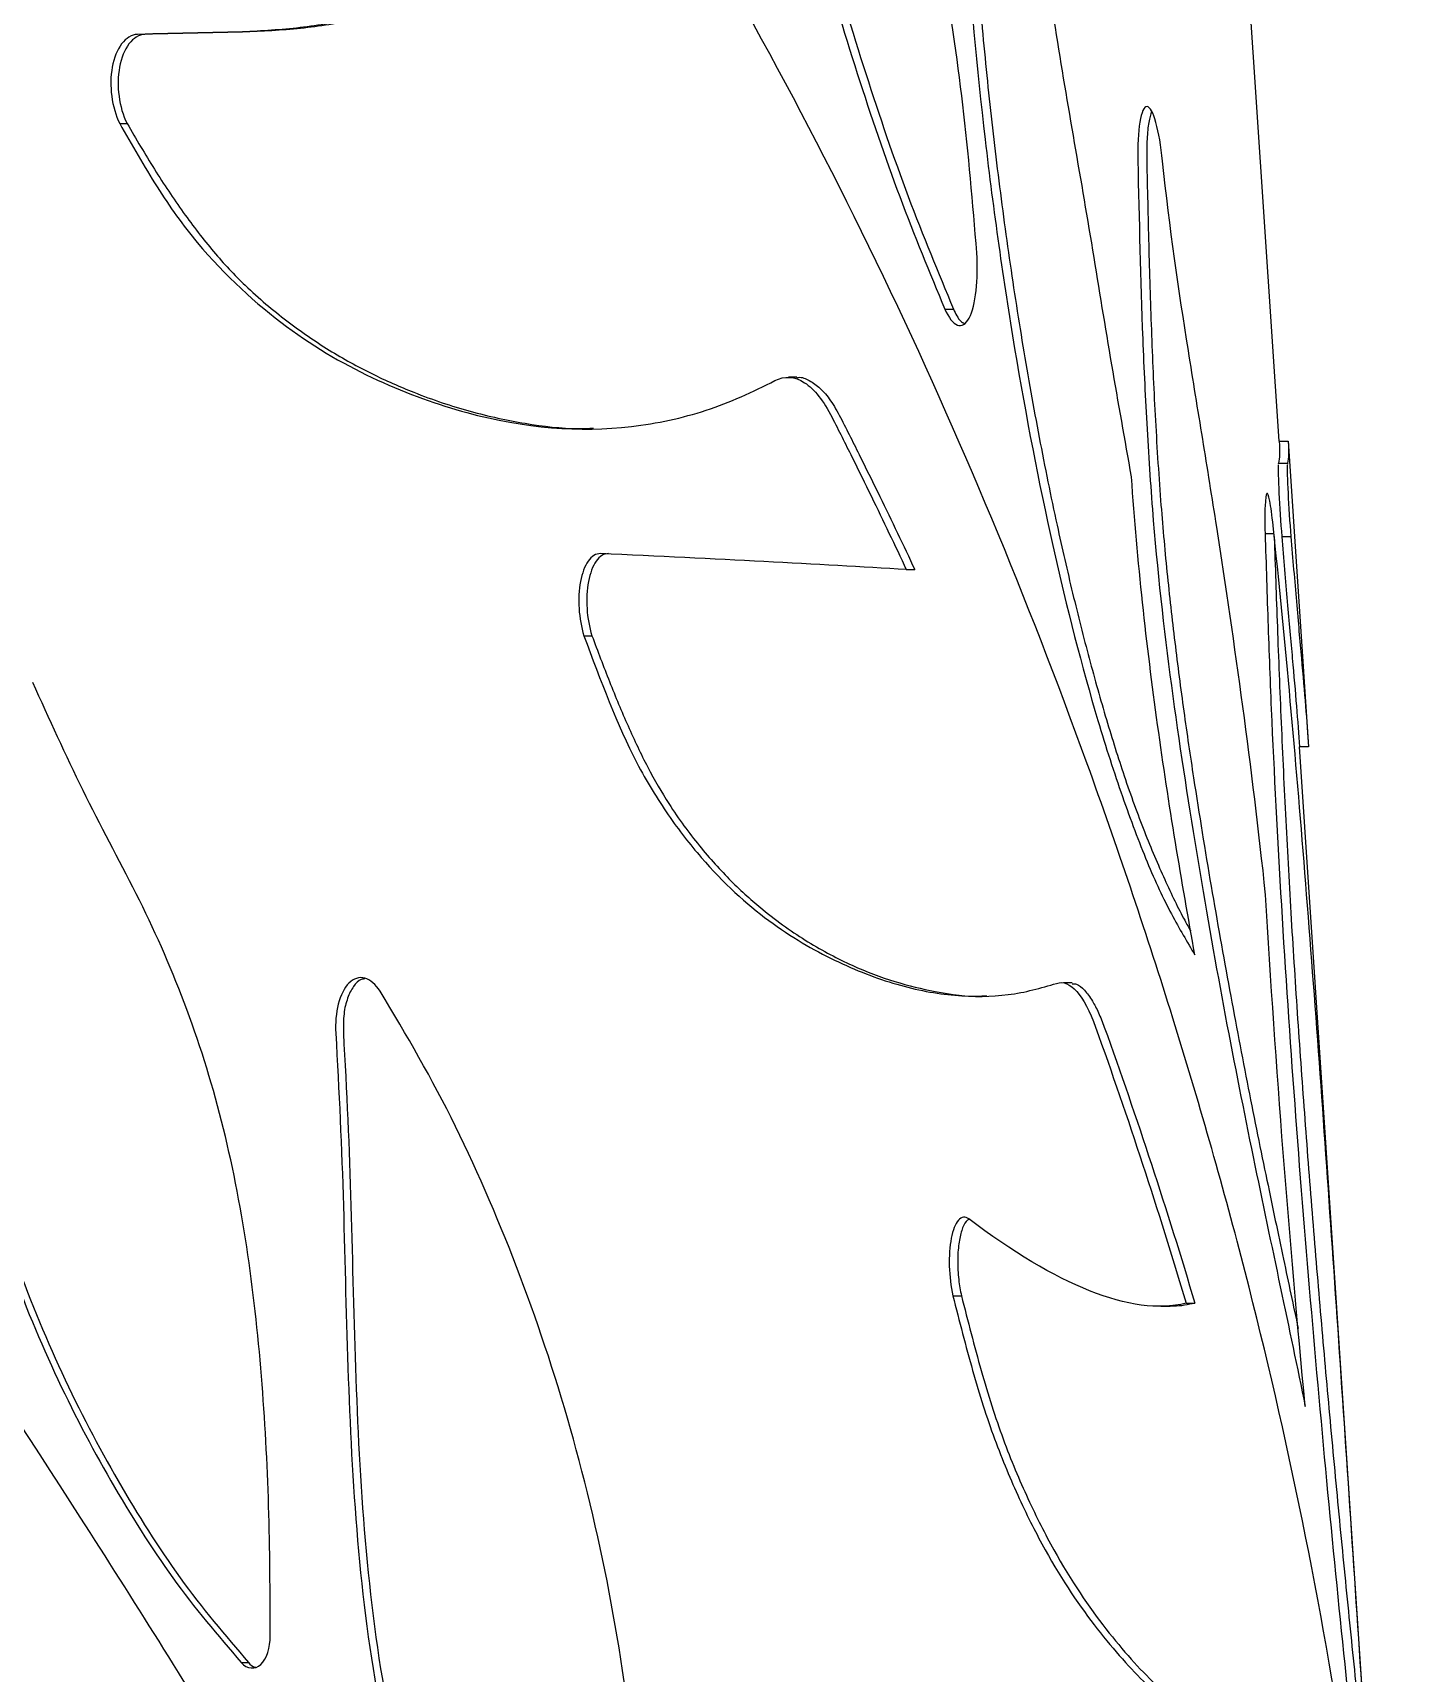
# Model space of a CAD drawing. Header units: millimetres. Extents: x -54 to 586, y 8 to 412.
# Drawn here: x 256.07 to 263.62, y 187.34 to 196.38 of the extents above; entities that cross this region are included whole.
import ezdxf

# ---------------------------------------------------------------- set-up
doc = ezdxf.new("R2010")
doc.units = ezdxf.units.MM
doc.layers.add('OUTLINE', color=7, linetype='Continuous', lineweight=25)

msp = doc.modelspace()

# ---------------------------------------------------------------- linework, layer by layer
at = {"layer": 'OUTLINE'}
for p, q in [((262.94107, 194.12746), (262.6527, 198.46348)), ((256.54799, 195.87902), (256.58836, 195.87902)), ((261.09756, 194.85585), (261.14489, 194.85585)), ((260.28169, 194.47949), (260.23513, 194.47949)), ((262.94107, 194.12746), (262.99118, 194.12746)), ((262.99118, 194.12746), (263.10331, 192.44152)), ((262.93735, 194.00544), (262.93639, 194.00131)), ((262.93735, 194.00544), (262.98744, 194.00544)), ((262.98744, 194.00544), (262.98648, 194.00129)), ((262.86345, 193.61784), (262.91339, 193.61784)), ((262.95533, 193.60086), (263.0054, 193.60086)), ((260.88529, 193.41908), (260.93216, 193.41908)), ((259.10766, 193.05467), (259.15175, 193.05467)), ((263.61944, 183.92733), (263.0532, 192.44152)), ((263.10331, 192.44152), (263.0532, 192.44152)), ((261.80047, 191.14115), (261.75162, 191.14115)), ((261.14204, 189.41598), (261.18892, 189.41598)), ((262.42748, 189.37487), (262.47633, 189.37487)), ((262.28817, 189.35802), (262.33923, 189.35802)), ((257.21705, 187.39416), (257.25775, 187.39416))]:
    msp.add_line(p, q, dxfattribs=at)
for points, knots in [([(263.61944, 183.92734), (263.5521, 184.93993), (263.45031, 185.91309), (263.15794, 187.80886), (262.96807, 188.7254), (262.61287, 190.08626), (262.48279, 190.53729), (262.1999, 191.44163), (262.0471, 191.89498), (261.55432, 193.25403), (261.18146, 194.1546), (260.33665, 195.91652), (259.86428, 196.78064), (258.81548, 198.47569), (258.24279, 199.3016), (256.3733, 201.71708), (254.92787, 203.2462), (253.24227, 204.68356)], [0, 0, 0, 0, 0.125, 0.125, 0.25, 0.25, 0.3125, 0.3125, 0.375, 0.375, 0.5, 0.5, 0.625, 0.625, 0.75, 0.75, 1, 1, 1, 1]), ([(261.27411, 195.16571), (261.25165, 195.4389), (261.22899, 195.71199), (261.16492, 196.24927), (261.12501, 196.51451), (261.04288, 197.04128), (261.00028, 197.30335), (260.90978, 197.82281), (260.8599, 198.07681), (260.74558, 198.56415), (260.68199, 198.79899), (260.58222, 199.14392), (260.54825, 199.25789), (260.48002, 199.48627), (260.44574, 199.60063), (260.37587, 199.82758), (260.33997, 199.93951), (260.26704, 200.16214), (260.23028, 200.27429), (260.16327, 200.50915), (260.13404, 200.63199), (260.08158, 200.88506), (260.05795, 201.01481), (260.03423, 201.14453)], [0, 0, 0, 0, 0.125, 0.125, 0.25, 0.25, 0.375, 0.375, 0.5, 0.5, 0.625, 0.625, 0.6875, 0.6875, 0.75, 0.75, 0.8125, 0.8125, 0.875, 0.875, 0.9375, 0.9375, 1, 1, 1, 1]), ([(259.78177, 201.10369), (259.80941, 200.51537), (259.83734, 199.92706), (259.93101, 199.04664), (259.97089, 198.75931), (260.07033, 198.20097), (260.12891, 197.92893), (260.25692, 197.3945), (260.32515, 197.13512), (260.46611, 196.63274), (260.5393, 196.38956), (260.69037, 195.91944), (260.76794, 195.69173), (260.92958, 195.25955), (261.0145, 195.05748), (261.09756, 194.85584)], [0, 0, 0, 0, 0.25, 0.25, 0.375, 0.375, 0.5, 0.5, 0.625, 0.625, 0.75, 0.75, 0.875, 0.875, 1, 1, 1, 1]), ([(259.82766, 201.10369), (259.85529, 200.51516), (259.88321, 199.92664), (259.97702, 199.0459), (260.01696, 198.75856), (260.11656, 198.20014), (260.17523, 197.92806), (260.30344, 197.39354), (260.37174, 197.13427), (260.51284, 196.63202), (260.58612, 196.38891), (260.73734, 195.91894), (260.81499, 195.69132), (260.97678, 195.25935), (261.06177, 195.05738), (261.14489, 194.85584)], [0, 0, 0, 0, 0.25, 0.25, 0.375, 0.375, 0.5, 0.5, 0.625, 0.625, 0.75, 0.75, 0.875, 0.875, 1, 1, 1, 1]), ([(260.70254, 179.604), (260.60142, 179.84604), (260.49887, 180.08839), (260.29349, 180.57862), (260.19043, 180.82596), (259.87779, 181.56968), (259.6655, 182.06908), (259.22582, 183.06132), (258.99829, 183.55354), (258.51945, 184.51636), (258.26736, 184.98595), (257.74256, 185.91314), (257.46972, 186.37024), (256.90985, 187.28266), (256.62327, 187.73909), (255.7451, 189.10945), (255.13208, 190.01951), (253.82511, 191.7917), (253.13485, 192.65798), (251.69138, 194.37469), (250.93889, 195.2212), (249.74077, 196.44323), (249.33022, 196.84249), (248.48993, 197.62826), (248.06093, 198.01638), (247.18087, 198.77733), (246.72838, 199.14559), (246.00372, 199.63298), (245.7566, 199.7851), (245.24495, 200.05166), (244.97756, 200.15899), (244.70759, 200.26446)], [0, 0, 0, 0, 0.03125, 0.03125, 0.0625, 0.0625, 0.125, 0.125, 0.1875, 0.1875, 0.25, 0.25, 0.3125, 0.3125, 0.375, 0.375, 0.5, 0.5, 0.625, 0.625, 0.75, 0.75, 0.8125, 0.8125, 0.875, 0.875, 0.9375, 0.9375, 0.96875, 0.96875, 1, 1, 1, 1]), ([(261.23032, 199.2694), (261.21529, 199.09149), (261.19985, 198.91356), (261.17875, 198.54682), (261.17389, 198.35724), (261.17262, 197.96925), (261.17577, 197.76996), (261.18891, 197.37228), (261.19884, 197.17384), (261.23733, 196.57958), (261.27383, 196.18471), (261.36562, 195.39726), (261.42037, 195.01142), (261.54503, 194.26443), (261.61537, 193.89974), (261.77057, 193.2052), (261.8537, 192.88188), (261.98563, 192.43994), (262.03125, 192.29924), (262.12238, 192.03799), (262.16775, 191.91744), (262.2578, 191.69999), (262.30257, 191.60431), (262.39086, 191.43835), (262.43425, 191.36675), (262.47606, 191.29507)], [0, 0, 0, 0, 0.0625, 0.0625, 0.125, 0.125, 0.1875, 0.1875, 0.25, 0.25, 0.375, 0.375, 0.5, 0.5, 0.625, 0.625, 0.75, 0.75, 0.8125, 0.8125, 0.875, 0.875, 0.9375, 0.9375, 1, 1, 1, 1]), ([(261.27829, 199.26939), (261.26887, 199.15052), (261.25001, 198.91237), (261.23091, 198.54092), (261.22069, 198.15986), (261.22303, 197.729), (261.24125, 197.25063), (261.27448, 196.72877), (261.3205, 196.20839), (261.378, 195.6867), (261.4467, 195.16578), (261.52673, 194.64874), (261.61644, 194.14551), (261.70884, 193.69103), (261.80169, 193.28531), (261.89278, 192.92658), (261.98792, 192.58947), (262.08962, 192.26551), (262.19801, 191.96766), (262.31025, 191.7062), (262.39621, 191.52748), (262.4422, 191.44522), (262.45319, 191.42557)], [0, 0, 0, 0, 0.0431678, 0.0864786, 0.1297036, 0.1727564, 0.2292787, 0.2860006, 0.3427925, 0.3994082, 0.4580455, 0.5168578, 0.5756416, 0.6342379, 0.6817018, 0.7293212, 0.7769004, 0.8243103, 0.8770705, 0.9301141, 0.9833069, 1, 1, 1, 1]), ([(262.12703, 193.93021), (262.09091, 194.13529), (262.05432, 194.34037), (261.983, 194.75672), (261.94866, 194.96874), (261.84428, 195.60356), (261.76857, 196.01844), (261.63251, 196.87781), (261.57154, 197.31998), (261.49156, 197.99295), (261.467, 198.21836), (261.42309, 198.67176), (261.40347, 198.89963), (261.38385, 199.1275)], [0, 0, 0, 0, 0.125, 0.125, 0.25, 0.25, 0.5, 0.5, 0.75, 0.75, 0.875, 0.875, 1, 1, 1, 1]), ([(259.04419, 196.75463), (258.68401, 196.75789), (258.31888, 196.58559), (257.8246, 196.45368), (257.72376, 196.43186), (257.51744, 196.40223), (257.41205, 196.39349), (257.09134, 196.37686), (256.87102, 196.3785), (256.64573, 196.36986)], [0, 0, 0, 0, 0.5, 0.5, 0.625, 0.625, 0.75, 0.75, 1, 1, 1, 1]), ([(259.08852, 196.75463), (258.72779, 196.75789), (258.36206, 196.58559), (257.86699, 196.45367), (257.76599, 196.43186), (257.55935, 196.40222), (257.45379, 196.39348), (257.13259, 196.37686), (256.91193, 196.3785), (256.6863, 196.36986)], [0, 0, 0, 0, 0.5, 0.5, 0.625, 0.625, 0.75, 0.75, 1, 1, 1, 1]), ([(256.64573, 196.36986), (256.61342, 196.3685), (256.58308, 196.34956), (256.53441, 196.28499), (256.51649, 196.23964), (256.48827, 196.08867), (256.50396, 195.96675), (256.54799, 195.87902)], [0, 0, 0, 0, 0.25, 0.25, 0.5, 0.5, 1, 1, 1, 1]), ([(256.6863, 196.36986), (256.65397, 196.3685), (256.6236, 196.3496), (256.57486, 196.28511), (256.55689, 196.23978), (256.52856, 196.08879), (256.54428, 195.96675), (256.58836, 195.87902)], [0, 0, 0, 0, 0.25, 0.25, 0.5, 0.5, 1, 1, 1, 1]), ([(262.29809, 195.67169), (262.28942, 195.75359), (262.27681, 195.82888), (262.24639, 195.93879), (262.22875, 195.97154), (262.1965, 195.97242), (262.18232, 195.94086), (262.16406, 195.83094), (262.16031, 195.75588), (262.16182, 195.67407)], [0, 0, 0, 0, 0.25, 0.25, 0.5, 0.5, 0.75, 0.75, 1, 1, 1, 1]), ([(262.23739, 195.94497), (262.23191, 195.92693), (262.22065, 195.88983), (262.21091, 195.79379), (262.21089, 195.71478), (262.21088, 195.67407)], [0, 0, 0, 0, 0.3146345, 0.6468736, 1, 1, 1, 1]), ([(256.54799, 195.87902), (256.6159, 195.76024), (256.68346, 195.64152), (256.82421, 195.41846), (256.89806, 195.31565), (257.13117, 195.03722), (257.30026, 194.88424), (257.63445, 194.636), (257.80251, 194.54091), (258.13639, 194.3873), (258.30191, 194.32869), (258.78211, 194.19815), (259.08458, 194.17446), (259.51138, 194.22481), (259.64951, 194.25491), (259.91353, 194.34058), (260.0393, 194.40012), (260.16089, 194.46083)], [0, 0, 0, 0, 0.0625, 0.0625, 0.125, 0.125, 0.25, 0.25, 0.375, 0.375, 0.5, 0.5, 0.75, 0.75, 0.875, 0.875, 1, 1, 1, 1]), ([(256.58836, 195.87902), (256.63835, 195.79372), (256.73851, 195.62285), (256.89741, 195.38515), (257.06378, 195.16779), (257.25502, 194.96456), (257.46984, 194.7847), (257.7037, 194.62418), (257.9379, 194.49541), (258.19836, 194.38076), (258.48214, 194.28527), (258.78479, 194.22141), (259.01154, 194.19345), (259.13298, 194.19776), (259.16077, 194.19875)], [0, 0, 0, 0, 0.067339, 0.1349033, 0.202266, 0.2693325, 0.3547272, 0.4404222, 0.5262742, 0.6118826, 0.7292894, 0.8470599, 0.9650077, 1, 1, 1, 1]), ([(262.16182, 195.67407), (262.16897, 195.34732), (262.17603, 195.02045), (262.19526, 194.52543), (262.20299, 194.35971), (262.22206, 194.02635), (262.23349, 193.85746), (262.27476, 193.35592), (262.31181, 193.03454), (262.39713, 192.40895), (262.44523, 192.10284), (262.54274, 191.51529), (262.59282, 191.23216), (262.69463, 190.68969), (262.74644, 190.43094), (262.84888, 189.93219), (262.89923, 189.69316), (262.99546, 189.23628), (263.04159, 189.02003), (263.08472, 188.8046)], [0, 0, 0, 0, 0.125, 0.125, 0.1875, 0.1875, 0.25, 0.25, 0.375, 0.375, 0.5, 0.5, 0.625, 0.625, 0.75, 0.75, 0.875, 0.875, 1, 1, 1, 1]), ([(262.21088, 195.67407), (262.21432, 195.51956), (262.2212, 195.21021), (262.23523, 194.74285), (262.25577, 194.27194), (262.2838, 193.82432), (262.32113, 193.40459), (262.36471, 193.01663), (262.41441, 192.63773), (262.48104, 192.18642), (262.56534, 191.6695), (262.66709, 191.09809), (262.77089, 190.55622), (262.87114, 190.06211), (262.96378, 189.62375), (263.01918, 189.36128), (263.04578, 189.23528)], [0, 0, 0, 0, 0.0646386, 0.1294112, 0.1939679, 0.2583109, 0.3122984, 0.3665496, 0.4209396, 0.4751191, 0.5661604, 0.6575166, 0.748914, 0.8400106, 0.9231923, 1, 1, 1, 1]), ([(262.86655, 191.62681), (262.78966, 192.34028), (262.6979, 193.00458), (262.57153, 193.81563), (262.5457, 193.97712), (262.49325, 194.30041), (262.46658, 194.46223), (262.38786, 194.95737), (262.33681, 195.30236), (262.29809, 195.67169)], [0, 0, 0, 0, 0.5, 0.5, 0.625, 0.625, 0.75, 0.75, 1, 1, 1, 1]), ([(261.09756, 194.85584), (261.11871, 194.80759), (261.14296, 194.77607), (261.19057, 194.75779), (261.21372, 194.77199), (261.24989, 194.84009), (261.26328, 194.89418), (261.27748, 195.02038), (261.27865, 195.09256), (261.27411, 195.16571)], [0, 0, 0, 0, 0.25, 0.25, 0.5, 0.5, 0.75, 0.75, 1, 1, 1, 1]), ([(261.14489, 194.85585), (261.15756, 194.82975), (261.17691, 194.78987), (261.19803, 194.78005), (261.20533, 194.77666)], [0, 0, 0, 0, 0.6543393, 1, 1, 1, 1]), ([(260.16089, 194.46083), (260.21398, 194.48926), (260.27034, 194.48476), (260.37844, 194.41413), (260.43021, 194.34836), (260.47596, 194.25846)], [0, 0, 0, 0, 0.5, 0.5, 1, 1, 1, 1]), ([(260.28178, 194.47691), (260.28491, 194.47769), (260.30745, 194.48327), (260.35126, 194.46278), (260.41064, 194.42207), (260.46905, 194.354), (260.50437, 194.2906), (260.52227, 194.25846)], [0, 0, 0, 0, 0.0376352, 0.2706242, 0.5103377, 0.7517242, 1, 1, 1, 1]), ([(260.47596, 194.25846), (260.51272, 194.18586), (260.54916, 194.11319), (260.58528, 194.04044), (260.62141, 193.9677), (260.65721, 193.89488), (260.6927, 193.82199), (260.75797, 193.68793), (260.82217, 193.55363), (260.8853, 193.41908)], [0, 0, 0, 0, 0.000334697, 0.000334697, 0.000334697, 0.0006693939, 0.0006693939, 0.0006693939, 0.0012849942, 0.0012849942, 0.0012849942, 0.0012849942]), ([(260.52227, 194.25846), (260.55905, 194.18592), (260.59551, 194.11331), (260.63165, 194.04063), (260.66779, 193.96795), (260.70361, 193.8952), (260.73912, 193.82238), (260.80454, 193.68819), (260.86889, 193.55376), (260.93216, 193.41908)], [0, 0, 0, 0, 0.000334697, 0.000334697, 0.000334697, 0.0006693939, 0.0006693939, 0.0006693939, 0.0012861288, 0.0012861288, 0.0012861288, 0.0012861288]), ([(262.93538, 193.99699), (262.93443, 193.97527), (262.93608, 193.91571), (262.94347, 193.76711), (262.94914, 193.67943), (262.95533, 193.60086)], [0, 0, 0, 0, 0.5, 0.5, 1, 1, 1, 1]), ([(262.98547, 193.99696), (262.98452, 193.97523), (262.98616, 193.91574), (262.99355, 193.76717), (262.99922, 193.67944), (263.0054, 193.60086)], [0, 0, 0, 0, 0.5, 0.5, 1, 1, 1, 1]), ([(262.47606, 191.29507), (262.40348, 191.70084), (262.3322, 192.12124), (262.2404, 192.7836), (262.21221, 193.00966), (262.16352, 193.46542), (262.14318, 193.69629), (262.12703, 193.93021)], [0, 0, 0, 0, 0.5, 0.5, 0.75, 0.75, 1, 1, 1, 1]), ([(262.90775, 193.66258), (262.90172, 193.71922), (262.89541, 193.76623), (262.88341, 193.82851), (262.87768, 193.84357), (262.86852, 193.83403), (262.86519, 193.80983), (262.86184, 193.73175), (262.86182, 193.67845), (262.86345, 193.61784)], [0, 0, 0, 0, 0.25, 0.25, 0.5, 0.5, 0.75, 0.75, 1, 1, 1, 1]), ([(263.49974, 185.66033), (263.48955, 185.82763), (263.47921, 185.99493), (263.4579, 186.33249), (263.44691, 186.50301), (263.41324, 187.02016), (263.38993, 187.37225), (263.31938, 188.43427), (263.27313, 189.12751), (263.20214, 190.15262), (263.17806, 190.49323), (263.12901, 191.1608), (263.10407, 191.48756), (263.05233, 192.12863), (263.02554, 192.44335), (262.96907, 193.06103), (262.93924, 193.36208), (262.90775, 193.66258)], [0, 0, 0, 0, 0.0625, 0.0625, 0.125, 0.125, 0.25, 0.25, 0.5, 0.5, 0.625, 0.625, 0.75, 0.75, 0.875, 0.875, 1, 1, 1, 1]), ([(262.86345, 193.61784), (262.86888, 193.44797), (262.87405, 193.27811), (262.88578, 192.9343), (262.89251, 192.76002), (262.91593, 192.22959), (262.93505, 191.86772), (262.97953, 191.13106), (263.00453, 190.76586), (263.05867, 190.04127), (263.08777, 189.68165), (263.14915, 188.96737), (263.18167, 188.61069), (263.24769, 187.92074), (263.28133, 187.58606), (263.34829, 186.94097), (263.38188, 186.62638), (263.42857, 186.19241), (263.44351, 186.05522), (263.47167, 185.79316), (263.48488, 185.66752), (263.49725, 185.54186)], [0, 0, 0, 0, 0.0625, 0.0625, 0.125, 0.125, 0.25, 0.25, 0.375, 0.375, 0.5, 0.5, 0.625, 0.625, 0.75, 0.75, 0.875, 0.875, 0.9375, 0.9375, 1, 1, 1, 1]), ([(262.91396, 193.60114), (262.91942, 193.43629), (262.93053, 193.10048), (262.95137, 192.5771), (262.97641, 192.03848), (263.00681, 191.49125), (263.04248, 190.94037), (263.08198, 190.3883), (263.12487, 189.83865), (263.17042, 189.29483), (263.21873, 188.7511), (263.26966, 188.20979), (263.32263, 187.67431), (263.37557, 187.15947), (263.41818, 186.75433), (263.44169, 186.53717), (263.44877, 186.4718)], [0, 0, 0, 0, 0.0708619, 0.1443443, 0.217734, 0.2908484, 0.3643991, 0.4381893, 0.5121102, 0.5859928, 0.6596236, 0.7363824, 0.8133719, 0.8903002, 0.9669765, 1, 1, 1, 1]), ([(262.95533, 193.60086), (262.96583, 193.47897), (262.97615, 193.35706), (262.99585, 193.12941), (263.00515, 193.02572), (263.02214, 192.8349), (263.02968, 192.74835), (263.04294, 192.5857), (263.04862, 192.5104), (263.0532, 192.44152)], [0, 0, 0, 0, 0.25, 0.25, 0.5, 0.5, 0.75, 0.75, 1, 1, 1, 1]), ([(263.0054, 193.60086), (263.01591, 193.47892), (263.02624, 193.35696), (263.04595, 193.12926), (263.05526, 193.02557), (263.07226, 192.83477), (263.0798, 192.74825), (263.09305, 192.58565), (263.09873, 192.51037), (263.10331, 192.44152)], [0, 0, 0, 0, 0.25, 0.25, 0.5, 0.5, 0.75, 0.75, 1, 1, 1, 1]), ([(259.19849, 193.50715), (259.17391, 193.50788), (259.15052, 193.49328), (259.11213, 193.43891), (259.0972, 193.3989), (259.07111, 193.26165), (259.07859, 193.14641), (259.10766, 193.05467)], [0, 0, 0, 0, 0.25, 0.25, 0.5, 0.5, 1, 1, 1, 1]), ([(259.24275, 193.50715), (259.21816, 193.50788), (259.19476, 193.49331), (259.15632, 193.43901), (259.14135, 193.39903), (259.11516, 193.26178), (259.12264, 193.14644), (259.15175, 193.05467)], [0, 0, 0, 0, 0.25, 0.25, 0.5, 0.5, 1, 1, 1, 1]), ([(259.10766, 193.05467), (259.19973, 192.80838), (259.29111, 192.56238), (259.45344, 192.25049), (259.51198, 192.15487), (259.63185, 191.98114), (259.69285, 191.90346), (259.87725, 191.69034), (260.0033, 191.57579), (260.25109, 191.39283), (260.37203, 191.32335), (260.60717, 191.20976), (260.72141, 191.16572), (260.9428, 191.10139), (261.0502, 191.08117), (261.25521, 191.06323), (261.35317, 191.06463), (261.54008, 191.08769), (261.62881, 191.11249), (261.71367, 191.13825)], [0, 0, 0, 0, 0.125, 0.125, 0.1875, 0.1875, 0.25, 0.25, 0.375, 0.375, 0.5, 0.5, 0.625, 0.625, 0.75, 0.75, 0.875, 0.875, 1, 1, 1, 1]), ([(259.15175, 193.05467), (259.18382, 192.96984), (259.24806, 192.79992), (259.34956, 192.5554), (259.45757, 192.32626), (259.58884, 192.09967), (259.74408, 191.89047), (259.91821, 191.69766), (260.11982, 191.51775), (260.34467, 191.35929), (260.58821, 191.23086), (260.82302, 191.14326), (261.06221, 191.08642), (261.23187, 191.06245), (261.32055, 191.07007), (261.32991, 191.07088)], [0, 0, 0, 0, 0.053696, 0.1075651, 0.1611783, 0.2145264, 0.2872457, 0.3602431, 0.433114, 0.5384407, 0.6441012, 0.7499535, 0.8555427, 0.9847545, 1, 1, 1, 1]), ([(257.37827, 187.5416), (257.37743, 187.77961), (257.37648, 188.01764), (257.3621, 188.49514), (257.34924, 188.73417), (257.29078, 189.44979), (257.22464, 189.9277), (257.05217, 190.60421), (256.98302, 190.82345), (256.82484, 191.24149), (256.73522, 191.44113), (256.54306, 191.82345), (256.44132, 192.00844), (256.25033, 192.39585), (256.15993, 192.59635), (256.06897, 192.79682)], [0, 0, 0, 0, 0.125, 0.125, 0.25, 0.25, 0.5, 0.5, 0.625, 0.625, 0.75, 0.75, 0.875, 0.875, 1, 1, 1, 1]), ([(255.58736, 192.59709), (255.59204, 192.34729), (255.59665, 192.09748), (255.6097, 191.59795), (255.61875, 191.34825), (255.65671, 190.84932), (255.68675, 190.59813), (255.7823, 190.10533), (255.84648, 189.87035), (256.00231, 189.42008), (256.09215, 189.20254), (256.28667, 188.7831), (256.39054, 188.58498), (256.60822, 188.20787), (256.72121, 188.02748), (256.96114, 187.69368), (257.08997, 187.54332), (257.21705, 187.39417)], [0, 0, 0, 0, 0.125, 0.125, 0.25, 0.25, 0.375, 0.375, 0.5, 0.5, 0.625, 0.625, 0.75, 0.75, 0.875, 0.875, 1, 1, 1, 1]), ([(255.62598, 192.59709), (255.63066, 192.34719), (255.63525, 192.09729), (255.64829, 191.59758), (255.65734, 191.34779), (255.69537, 190.84866), (255.72549, 190.5973), (255.82123, 190.1045), (255.88553, 189.86953), (256.04164, 189.41927), (256.13166, 189.20166), (256.32642, 188.78239), (256.43041, 188.58437), (256.64834, 188.20743), (256.76145, 188.02712), (257.00162, 187.6935), (257.13057, 187.54323), (257.25775, 187.39417)], [0, 0, 0, 0, 0.125, 0.125, 0.25, 0.25, 0.375, 0.375, 0.5, 0.5, 0.625, 0.625, 0.75, 0.75, 0.875, 0.875, 1, 1, 1, 1]), ([(257.98404, 191.09456), (257.95953, 191.13294), (257.92997, 191.15853), (257.8689, 191.17501), (257.83767, 191.16511), (257.78619, 191.1139), (257.76554, 191.07242), (257.74085, 190.97521), (257.73631, 190.9195), (257.73978, 190.86315)], [0, 0, 0, 0, 0.25, 0.25, 0.5, 0.5, 0.75, 0.75, 1, 1, 1, 1]), ([(257.90026, 191.16335), (257.89336, 191.16252), (257.87019, 191.15971), (257.83554, 191.12291), (257.80214, 191.05836), (257.78062, 190.96839), (257.78124, 190.89961), (257.78157, 190.86315)], [0, 0, 0, 0, 0.0895072, 0.300445, 0.5172402, 0.7440763, 1, 1, 1, 1]), ([(259.25979, 183.75038), (259.30127, 183.88838), (259.34231, 184.02639), (259.40936, 184.31768), (259.43393, 184.47309), (259.46449, 184.80161), (259.4714, 184.96805), (259.47642, 185.30327), (259.47421, 185.47213), (259.45754, 185.9814), (259.43418, 186.32384), (259.371, 186.99822), (259.32852, 187.33165), (259.21094, 187.98749), (259.13614, 188.31333), (258.96321, 188.93639), (258.86536, 189.23471), (258.64826, 189.80844), (258.52907, 190.08586), (258.27084, 190.61195), (258.12908, 190.85415), (257.98404, 191.09456)], [0, 0, 0, 0, 0.0625, 0.0625, 0.125, 0.125, 0.1875, 0.1875, 0.25, 0.25, 0.375, 0.375, 0.5, 0.5, 0.625, 0.625, 0.75, 0.75, 0.875, 0.875, 1, 1, 1, 1]), ([(261.71367, 191.13825), (261.75054, 191.15061), (261.7889, 191.13473), (261.86203, 191.05174), (261.89728, 190.98422), (261.92874, 190.89704)], [0, 0, 0, 0, 0.5, 0.5, 1, 1, 1, 1]), ([(261.80043, 191.13519), (261.8082, 191.13542), (261.83055, 191.1361), (261.86829, 191.1021), (261.90893, 191.04823), (261.9456, 190.97837), (261.96645, 190.92431), (261.97697, 190.89704)], [0, 0, 0, 0, 0.125931, 0.3625554, 0.6060163, 0.8012883, 1, 1, 1, 1]), ([(257.73978, 190.86315), (257.75689, 190.54578), (257.77254, 190.22845), (257.79029, 189.5942), (257.7966, 189.27715), (257.82012, 188.64273), (257.83646, 188.32538), (257.89381, 187.68995), (257.93614, 187.37592), (258.11587, 186.46947), (258.31065, 185.90675), (258.59632, 185.07179), (258.6905, 184.79312), (258.84073, 184.38803), (258.8934, 184.25652), (259.00374, 184.00065), (259.06093, 183.87568), (259.11775, 183.7507)], [0, 0, 0, 0, 0.125, 0.125, 0.25, 0.25, 0.375, 0.375, 0.5, 0.5, 0.75, 0.75, 0.875, 0.875, 0.9375, 0.9375, 1, 1, 1, 1]), ([(257.78157, 190.86315), (257.79868, 190.54573), (257.81434, 190.22836), (257.83206, 189.59402), (257.83835, 189.27693), (257.86186, 188.64241), (257.8782, 188.32502), (257.93563, 187.68949), (257.97802, 187.37544), (258.15801, 186.46895), (258.35306, 185.90626), (258.63904, 185.07143), (258.73333, 184.79281), (258.88373, 184.38781), (258.93646, 184.25635), (259.04691, 184.00056), (259.10415, 183.87564), (259.16103, 183.7507)], [0, 0, 0, 0, 0.125, 0.125, 0.25, 0.25, 0.375, 0.375, 0.5, 0.5, 0.75, 0.75, 0.875, 0.875, 0.9375, 0.9375, 1, 1, 1, 1]), ([(261.22915, 189.83957), (261.20956, 189.85402), (261.1898, 189.85126), (261.15569, 189.81292), (261.14171, 189.77736), (261.11539, 189.64332), (261.11922, 189.51787), (261.14204, 189.41598)], [0, 0, 0, 0, 0.25, 0.25, 0.5, 0.5, 1, 1, 1, 1]), ([(261.22935, 189.83685), (261.22429, 189.83384), (261.2091, 189.82477), (261.18923, 189.77771), (261.17266, 189.70285), (261.16671, 189.60792), (261.17165, 189.50719), (261.18337, 189.44526), (261.18892, 189.41598)], [0, 0, 0, 0, 0.0868362, 0.261084, 0.440045, 0.6280519, 0.8242007, 1, 1, 1, 1]), ([(262.42749, 189.37487), (262.27487, 189.3375), (262.09735, 189.36282), (261.69445, 189.52338), (261.47086, 189.65813), (261.22915, 189.83957)], [0, 0, 0, 0, 0.5, 0.5, 1, 1, 1, 1]), ([(261.14204, 189.41598), (261.17775, 189.27668), (261.21325, 189.1374), (261.28849, 188.87081), (261.32868, 188.74467), (261.41507, 188.5101), (261.46125, 188.40012), (261.55523, 188.19581), (261.60279, 188.10203), (261.74632, 187.84323), (261.84388, 187.70037), (262.0321, 187.45857), (262.12278, 187.3594), (262.383, 187.10347), (262.54124, 186.99315), (262.81857, 186.83534), (262.93798, 186.78686), (263.0393, 186.73721)], [0, 0, 0, 0, 0.0625, 0.0625, 0.125, 0.125, 0.1875, 0.1875, 0.25, 0.25, 0.375, 0.375, 0.5, 0.5, 0.75, 0.75, 1, 1, 1, 1]), ([(261.18892, 189.41598), (261.2247, 189.27655), (261.26027, 189.13716), (261.33567, 188.87037), (261.37595, 188.74416), (261.46251, 188.50951), (261.50879, 188.3995), (261.60292, 188.1952), (261.65056, 188.10144), (261.79431, 187.84269), (261.89201, 187.69989), (262.08046, 187.45821), (262.17125, 187.35909), (262.43177, 187.1033), (262.59018, 186.99304), (262.86782, 186.83531), (262.98737, 186.78684), (263.08881, 186.73721)], [0, 0, 0, 0, 0.0625, 0.0625, 0.125, 0.125, 0.1875, 0.1875, 0.25, 0.25, 0.375, 0.375, 0.5, 0.5, 0.75, 0.75, 1, 1, 1, 1]), ([(262.47633, 189.37487), (262.43868, 189.36636), (262.39425, 189.35632), (262.34441, 189.35919), (262.3368, 189.35963)], [0, 0, 0, 0, 0.8471316, 1, 1, 1, 1]), ([(257.21705, 187.39417), (257.25132, 187.35777), (257.29444, 187.35304), (257.35873, 187.41423), (257.37751, 187.4759), (257.37827, 187.5416)], [0, 0, 0, 0, 0.5, 0.5, 1, 1, 1, 1]), ([(257.25775, 187.39416), (257.26927, 187.38244), (257.28223, 187.36924), (257.29623, 187.36795), (257.29779, 187.3678)], [0, 0, 0, 0, 0.8885056, 1, 1, 1, 1])]:
    msp.add_open_spline(points, degree=3, knots=knots, dxfattribs=at)
for points in [[(262.94107, 194.12746), (262.94514, 194.06623), (262.94333, 194.03484), (262.93735, 194.00543)], [(262.99118, 194.12746), (262.99526, 194.06618), (262.99343, 194.03483), (262.98744, 194.00543)], [(260.8853, 193.41908), (260.40154, 193.44844), (259.83802, 193.47778), (259.19849, 193.50715)], [(263.08472, 188.8046), (262.99773, 189.72628), (262.9213, 190.67872), (262.86655, 191.62681)], [(261.92874, 190.89704), (262.10882, 190.39558), (262.27489, 189.88841), (262.42749, 189.37487)], [(261.97697, 190.89704), (262.15727, 190.39559), (262.32355, 189.88842), (262.47633, 189.37487)]]:
    msp.add_open_spline(points, degree=3, dxfattribs=at)

doc.saveas('drawing.dxf')
